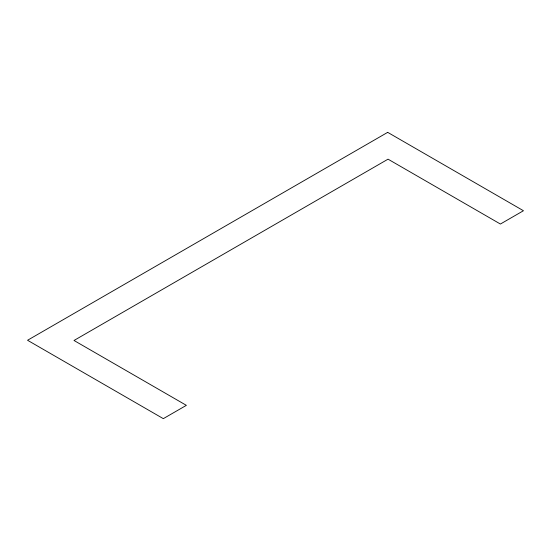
<?xml version="1.0" encoding="UTF-8"?>
<svg xmlns="http://www.w3.org/2000/svg" width="551" height="551" viewBox="0 0 551 551"><rect width="100%" height="100%" fill="white"/><g stroke="black" fill="none" stroke-linecap="round" stroke-linejoin="round"><path stroke-width="0.83" d="M387.684 132.35L27.55 340.27L163.316 418.65L186.369 405.343L74.006 340.477L388.042 159.17L500.404 224.037L523.45 210.73L387.684 132.35"/></g></svg>
